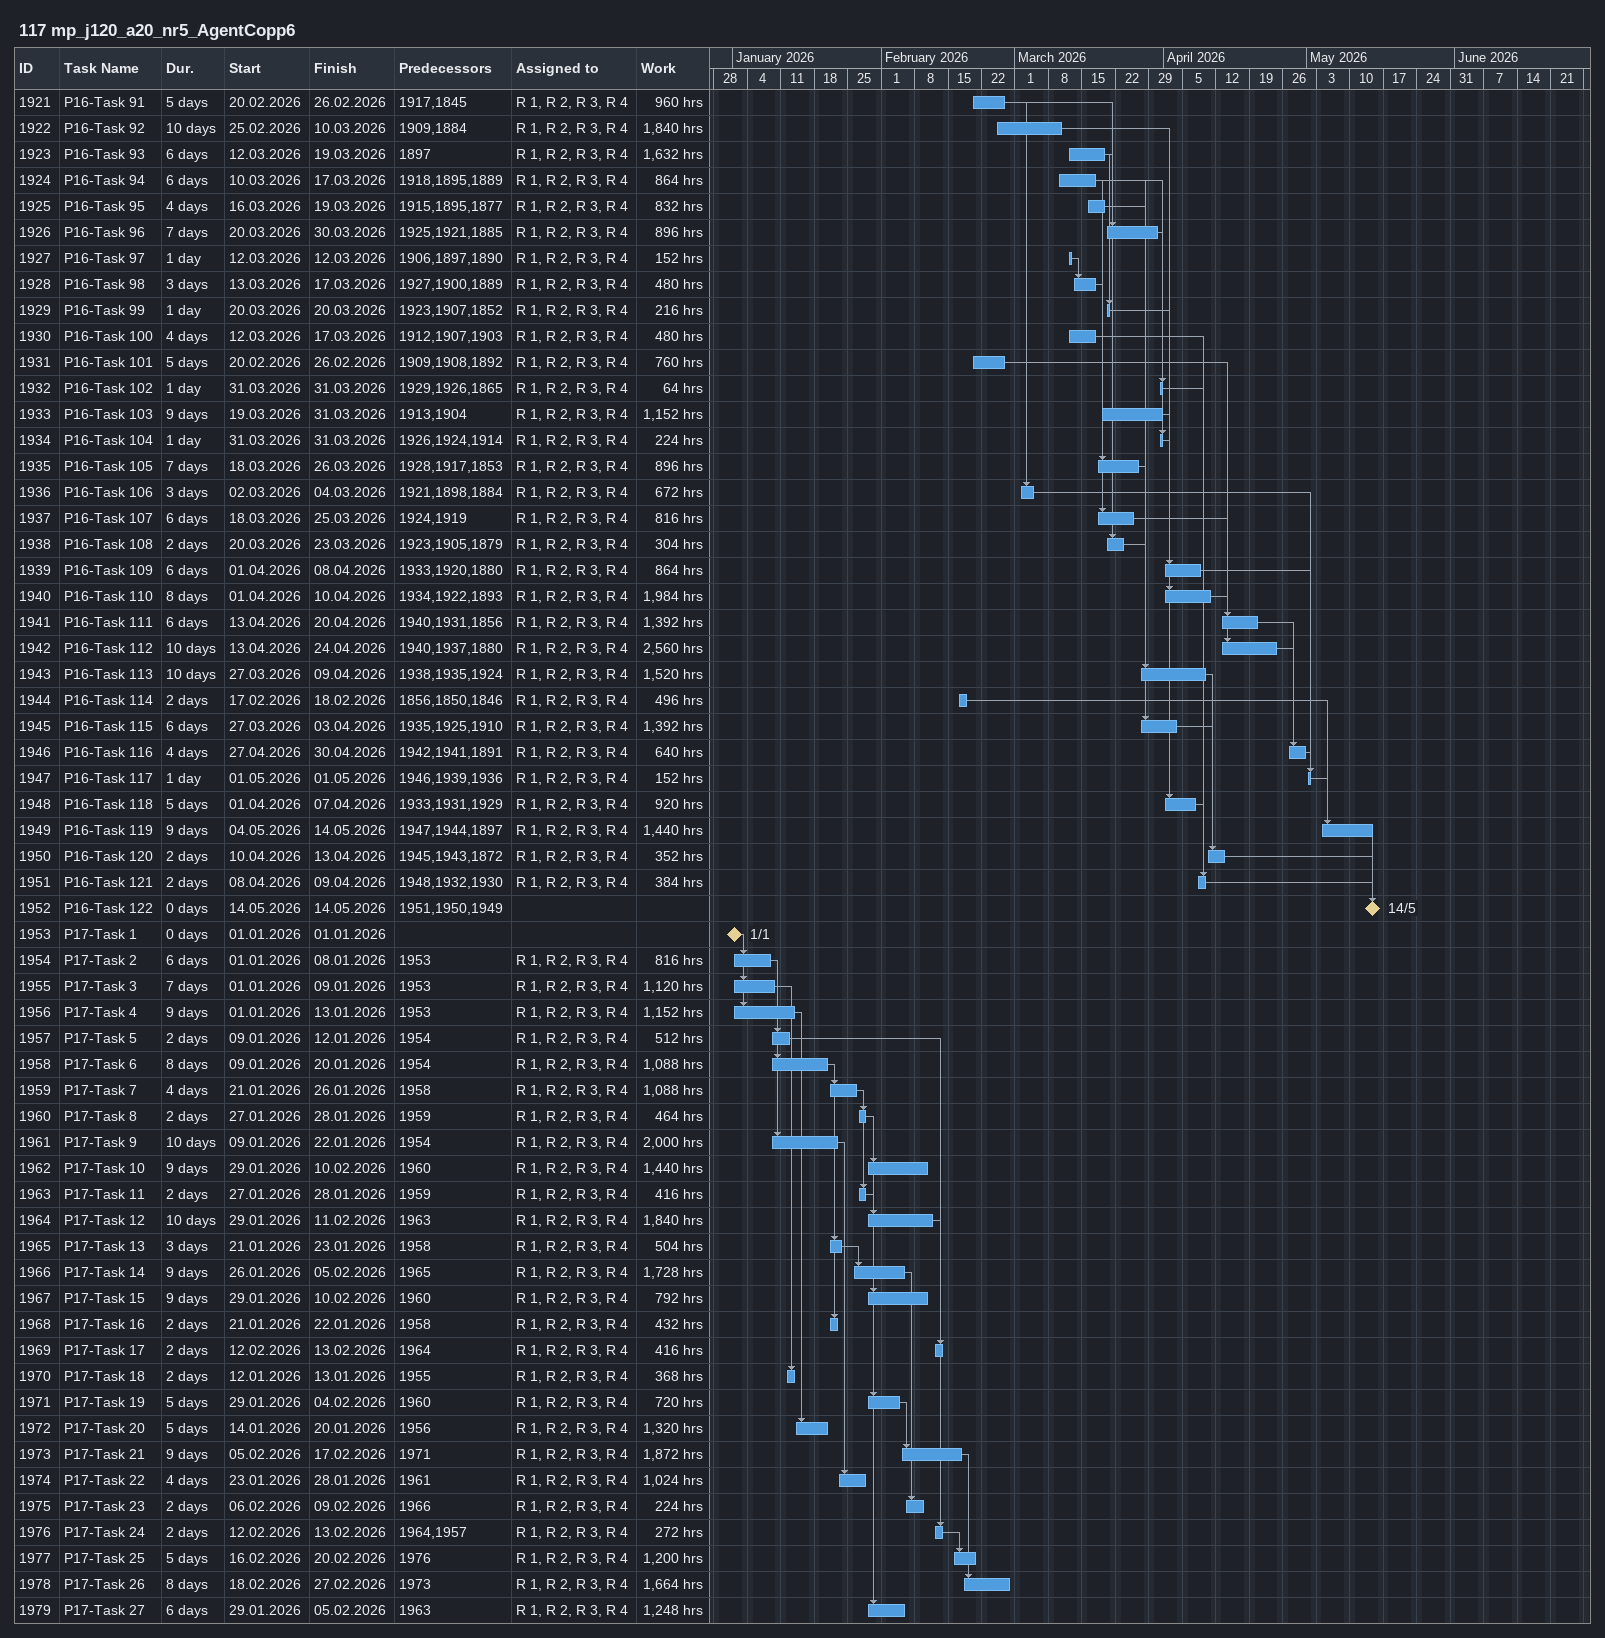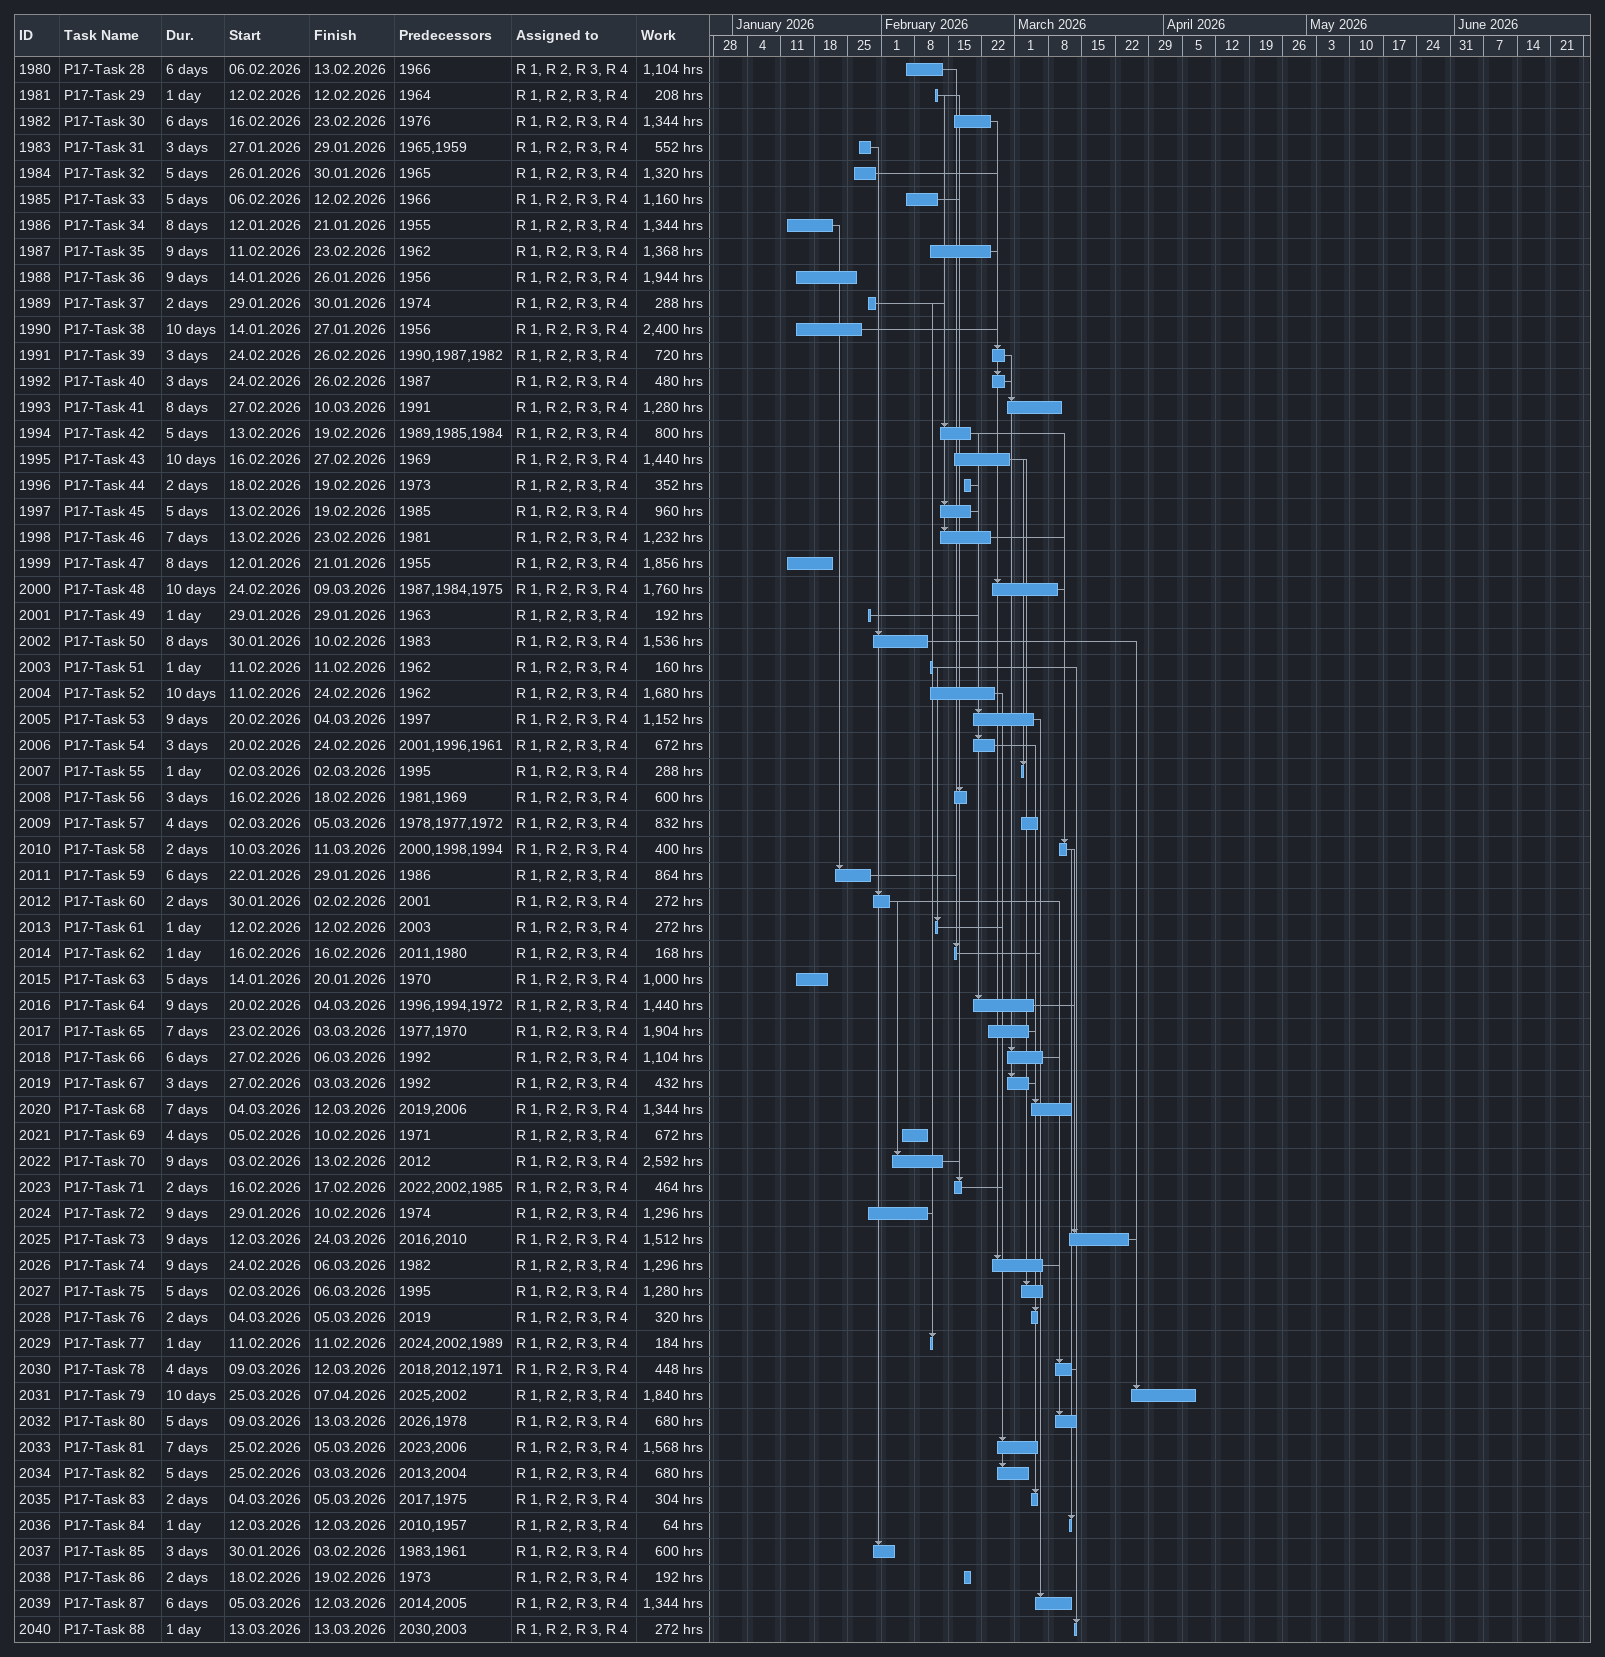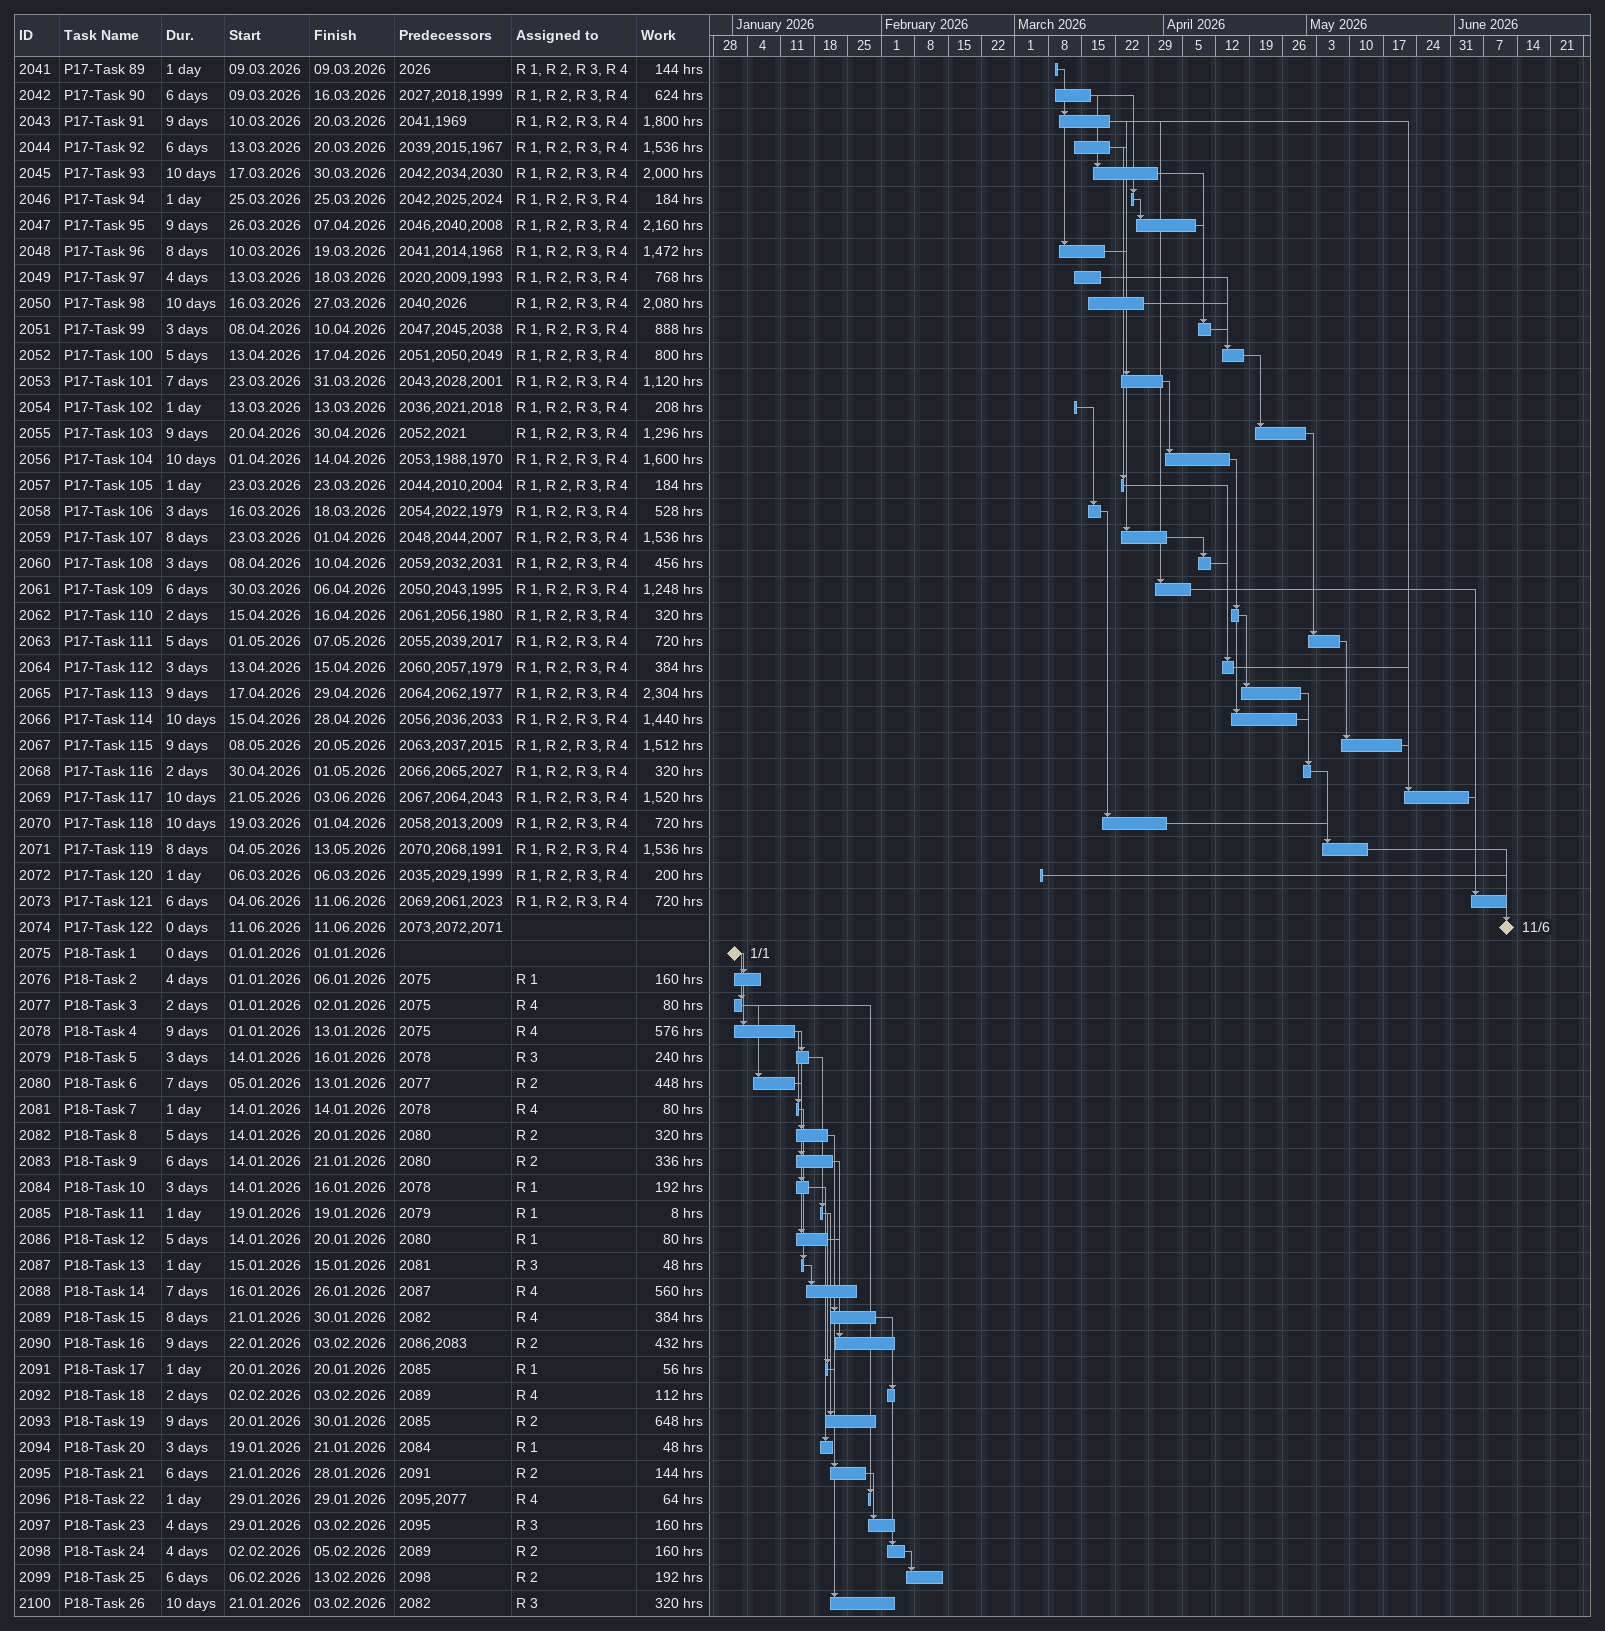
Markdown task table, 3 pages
117 mp_j120_a20_nr5_AgentCopp6

| ID | Task | Duration | Start | Finish | Predecessors | Resources | Work (h) |
|---|---|---|---|---|---|---|---|
| 1921 | P16-Task 91 | 5d | 2026-02-20 | 2026-02-26 | 1917, 1845 | R 1, R 2, R 3, R 4 | 960 |
| 1922 | P16-Task 92 | 10d | 2026-02-25 | 2026-03-10 | 1909, 1884 | R 1, R 2, R 3, R 4 | 1840 |
| 1923 | P16-Task 93 | 6d | 2026-03-12 | 2026-03-19 | 1897 | R 1, R 2, R 3, R 4 | 1632 |
| 1924 | P16-Task 94 | 6d | 2026-03-10 | 2026-03-17 | 1918, 1895, 1889 | R 1, R 2, R 3, R 4 | 864 |
| 1925 | P16-Task 95 | 4d | 2026-03-16 | 2026-03-19 | 1915, 1895, 1877 | R 1, R 2, R 3, R 4 | 832 |
| 1926 | P16-Task 96 | 7d | 2026-03-20 | 2026-03-30 | 1925, 1921, 1885 | R 1, R 2, R 3, R 4 | 896 |
| 1927 | P16-Task 97 | 1d | 2026-03-12 | 2026-03-12 | 1906, 1897, 1890 | R 1, R 2, R 3, R 4 | 152 |
| 1928 | P16-Task 98 | 3d | 2026-03-13 | 2026-03-17 | 1927, 1900, 1889 | R 1, R 2, R 3, R 4 | 480 |
| 1929 | P16-Task 99 | 1d | 2026-03-20 | 2026-03-20 | 1923, 1907, 1852 | R 1, R 2, R 3, R 4 | 216 |
| 1930 | P16-Task 100 | 4d | 2026-03-12 | 2026-03-17 | 1912, 1907, 1903 | R 1, R 2, R 3, R 4 | 480 |
| 1931 | P16-Task 101 | 5d | 2026-02-20 | 2026-02-26 | 1909, 1908, 1892 | R 1, R 2, R 3, R 4 | 760 |
| 1932 | P16-Task 102 | 1d | 2026-03-31 | 2026-03-31 | 1929, 1926, 1865 | R 1, R 2, R 3, R 4 | 64 |
| 1933 | P16-Task 103 | 9d | 2026-03-19 | 2026-03-31 | 1913, 1904 | R 1, R 2, R 3, R 4 | 1152 |
| 1934 | P16-Task 104 | 1d | 2026-03-31 | 2026-03-31 | 1926, 1924, 1914 | R 1, R 2, R 3, R 4 | 224 |
| 1935 | P16-Task 105 | 7d | 2026-03-18 | 2026-03-26 | 1928, 1917, 1853 | R 1, R 2, R 3, R 4 | 896 |
| 1936 | P16-Task 106 | 3d | 2026-03-02 | 2026-03-04 | 1921, 1898, 1884 | R 1, R 2, R 3, R 4 | 672 |
| 1937 | P16-Task 107 | 6d | 2026-03-18 | 2026-03-25 | 1924, 1919 | R 1, R 2, R 3, R 4 | 816 |
| 1938 | P16-Task 108 | 2d | 2026-03-20 | 2026-03-23 | 1923, 1905, 1879 | R 1, R 2, R 3, R 4 | 304 |
| 1939 | P16-Task 109 | 6d | 2026-04-01 | 2026-04-08 | 1933, 1920, 1880 | R 1, R 2, R 3, R 4 | 864 |
| 1940 | P16-Task 110 | 8d | 2026-04-01 | 2026-04-10 | 1934, 1922, 1893 | R 1, R 2, R 3, R 4 | 1984 |
| 1941 | P16-Task 111 | 6d | 2026-04-13 | 2026-04-20 | 1940, 1931, 1856 | R 1, R 2, R 3, R 4 | 1392 |
| 1942 | P16-Task 112 | 10d | 2026-04-13 | 2026-04-24 | 1940, 1937, 1880 | R 1, R 2, R 3, R 4 | 2560 |
| 1943 | P16-Task 113 | 10d | 2026-03-27 | 2026-04-09 | 1938, 1935, 1924 | R 1, R 2, R 3, R 4 | 1520 |
| 1944 | P16-Task 114 | 2d | 2026-02-17 | 2026-02-18 | 1856, 1850, 1846 | R 1, R 2, R 3, R 4 | 496 |
| 1945 | P16-Task 115 | 6d | 2026-03-27 | 2026-04-03 | 1935, 1925, 1910 | R 1, R 2, R 3, R 4 | 1392 |
| 1946 | P16-Task 116 | 4d | 2026-04-27 | 2026-04-30 | 1942, 1941, 1891 | R 1, R 2, R 3, R 4 | 640 |
| 1947 | P16-Task 117 | 1d | 2026-05-01 | 2026-05-01 | 1946, 1939, 1936 | R 1, R 2, R 3, R 4 | 152 |
| 1948 | P16-Task 118 | 5d | 2026-04-01 | 2026-04-07 | 1933, 1931, 1929 | R 1, R 2, R 3, R 4 | 920 |
| 1949 | P16-Task 119 | 9d | 2026-05-04 | 2026-05-14 | 1947, 1944, 1897 | R 1, R 2, R 3, R 4 | 1440 |
| 1950 | P16-Task 120 | 2d | 2026-04-10 | 2026-04-13 | 1945, 1943, 1872 | R 1, R 2, R 3, R 4 | 352 |
| 1951 | P16-Task 121 | 2d | 2026-04-08 | 2026-04-09 | 1948, 1932, 1930 | R 1, R 2, R 3, R 4 | 384 |
| 1952 | P16-Task 122 | 0d | 2026-05-14 | 2026-05-14 | 1951, 1950, 1949 |  |  |
| 1953 | P17-Task 1 | 0d | 2026-01-01 | 2026-01-01 |  |  |  |
| 1954 | P17-Task 2 | 6d | 2026-01-01 | 2026-01-08 | 1953 | R 1, R 2, R 3, R 4 | 816 |
| 1955 | P17-Task 3 | 7d | 2026-01-01 | 2026-01-09 | 1953 | R 1, R 2, R 3, R 4 | 1120 |
| 1956 | P17-Task 4 | 9d | 2026-01-01 | 2026-01-13 | 1953 | R 1, R 2, R 3, R 4 | 1152 |
| 1957 | P17-Task 5 | 2d | 2026-01-09 | 2026-01-12 | 1954 | R 1, R 2, R 3, R 4 | 512 |
| 1958 | P17-Task 6 | 8d | 2026-01-09 | 2026-01-20 | 1954 | R 1, R 2, R 3, R 4 | 1088 |
| 1959 | P17-Task 7 | 4d | 2026-01-21 | 2026-01-26 | 1958 | R 1, R 2, R 3, R 4 | 1088 |
| 1960 | P17-Task 8 | 2d | 2026-01-27 | 2026-01-28 | 1959 | R 1, R 2, R 3, R 4 | 464 |
| 1961 | P17-Task 9 | 10d | 2026-01-09 | 2026-01-22 | 1954 | R 1, R 2, R 3, R 4 | 2000 |
| 1962 | P17-Task 10 | 9d | 2026-01-29 | 2026-02-10 | 1960 | R 1, R 2, R 3, R 4 | 1440 |
| 1963 | P17-Task 11 | 2d | 2026-01-27 | 2026-01-28 | 1959 | R 1, R 2, R 3, R 4 | 416 |
| 1964 | P17-Task 12 | 10d | 2026-01-29 | 2026-02-11 | 1963 | R 1, R 2, R 3, R 4 | 1840 |
| 1965 | P17-Task 13 | 3d | 2026-01-21 | 2026-01-23 | 1958 | R 1, R 2, R 3, R 4 | 504 |
| 1966 | P17-Task 14 | 9d | 2026-01-26 | 2026-02-05 | 1965 | R 1, R 2, R 3, R 4 | 1728 |
| 1967 | P17-Task 15 | 9d | 2026-01-29 | 2026-02-10 | 1960 | R 1, R 2, R 3, R 4 | 792 |
| 1968 | P17-Task 16 | 2d | 2026-01-21 | 2026-01-22 | 1958 | R 1, R 2, R 3, R 4 | 432 |
| 1969 | P17-Task 17 | 2d | 2026-02-12 | 2026-02-13 | 1964 | R 1, R 2, R 3, R 4 | 416 |
| 1970 | P17-Task 18 | 2d | 2026-01-12 | 2026-01-13 | 1955 | R 1, R 2, R 3, R 4 | 368 |
| 1971 | P17-Task 19 | 5d | 2026-01-29 | 2026-02-04 | 1960 | R 1, R 2, R 3, R 4 | 720 |
| 1972 | P17-Task 20 | 5d | 2026-01-14 | 2026-01-20 | 1956 | R 1, R 2, R 3, R 4 | 1320 |
| 1973 | P17-Task 21 | 9d | 2026-02-05 | 2026-02-17 | 1971 | R 1, R 2, R 3, R 4 | 1872 |
| 1974 | P17-Task 22 | 4d | 2026-01-23 | 2026-01-28 | 1961 | R 1, R 2, R 3, R 4 | 1024 |
| 1975 | P17-Task 23 | 2d | 2026-02-06 | 2026-02-09 | 1966 | R 1, R 2, R 3, R 4 | 224 |
| 1976 | P17-Task 24 | 2d | 2026-02-12 | 2026-02-13 | 1964, 1957 | R 1, R 2, R 3, R 4 | 272 |
| 1977 | P17-Task 25 | 5d | 2026-02-16 | 2026-02-20 | 1976 | R 1, R 2, R 3, R 4 | 1200 |
| 1978 | P17-Task 26 | 8d | 2026-02-18 | 2026-02-27 | 1973 | R 1, R 2, R 3, R 4 | 1664 |
| 1979 | P17-Task 27 | 6d | 2026-01-29 | 2026-02-05 | 1963 | R 1, R 2, R 3, R 4 | 1248 |
| 1980 | P17-Task 28 | 6d | 2026-02-06 | 2026-02-13 | 1966 | R 1, R 2, R 3, R 4 | 1104 |
| 1981 | P17-Task 29 | 1d | 2026-02-12 | 2026-02-12 | 1964 | R 1, R 2, R 3, R 4 | 208 |
| 1982 | P17-Task 30 | 6d | 2026-02-16 | 2026-02-23 | 1976 | R 1, R 2, R 3, R 4 | 1344 |
| 1983 | P17-Task 31 | 3d | 2026-01-27 | 2026-01-29 | 1965, 1959 | R 1, R 2, R 3, R 4 | 552 |
| 1984 | P17-Task 32 | 5d | 2026-01-26 | 2026-01-30 | 1965 | R 1, R 2, R 3, R 4 | 1320 |
| 1985 | P17-Task 33 | 5d | 2026-02-06 | 2026-02-12 | 1966 | R 1, R 2, R 3, R 4 | 1160 |
| 1986 | P17-Task 34 | 8d | 2026-01-12 | 2026-01-21 | 1955 | R 1, R 2, R 3, R 4 | 1344 |
| 1987 | P17-Task 35 | 9d | 2026-02-11 | 2026-02-23 | 1962 | R 1, R 2, R 3, R 4 | 1368 |
| 1988 | P17-Task 36 | 9d | 2026-01-14 | 2026-01-26 | 1956 | R 1, R 2, R 3, R 4 | 1944 |
| 1989 | P17-Task 37 | 2d | 2026-01-29 | 2026-01-30 | 1974 | R 1, R 2, R 3, R 4 | 288 |
| 1990 | P17-Task 38 | 10d | 2026-01-14 | 2026-01-27 | 1956 | R 1, R 2, R 3, R 4 | 2400 |
| 1991 | P17-Task 39 | 3d | 2026-02-24 | 2026-02-26 | 1990, 1987, 1982 | R 1, R 2, R 3, R 4 | 720 |
| 1992 | P17-Task 40 | 3d | 2026-02-24 | 2026-02-26 | 1987 | R 1, R 2, R 3, R 4 | 480 |
| 1993 | P17-Task 41 | 8d | 2026-02-27 | 2026-03-10 | 1991 | R 1, R 2, R 3, R 4 | 1280 |
| 1994 | P17-Task 42 | 5d | 2026-02-13 | 2026-02-19 | 1989, 1985, 1984 | R 1, R 2, R 3, R 4 | 800 |
| 1995 | P17-Task 43 | 10d | 2026-02-16 | 2026-02-27 | 1969 | R 1, R 2, R 3, R 4 | 1440 |
| 1996 | P17-Task 44 | 2d | 2026-02-18 | 2026-02-19 | 1973 | R 1, R 2, R 3, R 4 | 352 |
| 1997 | P17-Task 45 | 5d | 2026-02-13 | 2026-02-19 | 1985 | R 1, R 2, R 3, R 4 | 960 |
| 1998 | P17-Task 46 | 7d | 2026-02-13 | 2026-02-23 | 1981 | R 1, R 2, R 3, R 4 | 1232 |
| 1999 | P17-Task 47 | 8d | 2026-01-12 | 2026-01-21 | 1955 | R 1, R 2, R 3, R 4 | 1856 |
| 2000 | P17-Task 48 | 10d | 2026-02-24 | 2026-03-09 | 1987, 1984, 1975 | R 1, R 2, R 3, R 4 | 1760 |
| 2001 | P17-Task 49 | 1d | 2026-01-29 | 2026-01-29 | 1963 | R 1, R 2, R 3, R 4 | 192 |
| 2002 | P17-Task 50 | 8d | 2026-01-30 | 2026-02-10 | 1983 | R 1, R 2, R 3, R 4 | 1536 |
| 2003 | P17-Task 51 | 1d | 2026-02-11 | 2026-02-11 | 1962 | R 1, R 2, R 3, R 4 | 160 |
| 2004 | P17-Task 52 | 10d | 2026-02-11 | 2026-02-24 | 1962 | R 1, R 2, R 3, R 4 | 1680 |
| 2005 | P17-Task 53 | 9d | 2026-02-20 | 2026-03-04 | 1997 | R 1, R 2, R 3, R 4 | 1152 |
| 2006 | P17-Task 54 | 3d | 2026-02-20 | 2026-02-24 | 2001, 1996, 1961 | R 1, R 2, R 3, R 4 | 672 |
| 2007 | P17-Task 55 | 1d | 2026-03-02 | 2026-03-02 | 1995 | R 1, R 2, R 3, R 4 | 288 |
| 2008 | P17-Task 56 | 3d | 2026-02-16 | 2026-02-18 | 1981, 1969 | R 1, R 2, R 3, R 4 | 600 |
| 2009 | P17-Task 57 | 4d | 2026-03-02 | 2026-03-05 | 1978, 1977, 1972 | R 1, R 2, R 3, R 4 | 832 |
| 2010 | P17-Task 58 | 2d | 2026-03-10 | 2026-03-11 | 2000, 1998, 1994 | R 1, R 2, R 3, R 4 | 400 |
| 2011 | P17-Task 59 | 6d | 2026-01-22 | 2026-01-29 | 1986 | R 1, R 2, R 3, R 4 | 864 |
| 2012 | P17-Task 60 | 2d | 2026-01-30 | 2026-02-02 | 2001 | R 1, R 2, R 3, R 4 | 272 |
| 2013 | P17-Task 61 | 1d | 2026-02-12 | 2026-02-12 | 2003 | R 1, R 2, R 3, R 4 | 272 |
| 2014 | P17-Task 62 | 1d | 2026-02-16 | 2026-02-16 | 2011, 1980 | R 1, R 2, R 3, R 4 | 168 |
| 2015 | P17-Task 63 | 5d | 2026-01-14 | 2026-01-20 | 1970 | R 1, R 2, R 3, R 4 | 1000 |
| 2016 | P17-Task 64 | 9d | 2026-02-20 | 2026-03-04 | 1996, 1994, 1972 | R 1, R 2, R 3, R 4 | 1440 |
| 2017 | P17-Task 65 | 7d | 2026-02-23 | 2026-03-03 | 1977, 1970 | R 1, R 2, R 3, R 4 | 1904 |
| 2018 | P17-Task 66 | 6d | 2026-02-27 | 2026-03-06 | 1992 | R 1, R 2, R 3, R 4 | 1104 |
| 2019 | P17-Task 67 | 3d | 2026-02-27 | 2026-03-03 | 1992 | R 1, R 2, R 3, R 4 | 432 |
| 2020 | P17-Task 68 | 7d | 2026-03-04 | 2026-03-12 | 2019, 2006 | R 1, R 2, R 3, R 4 | 1344 |
| 2021 | P17-Task 69 | 4d | 2026-02-05 | 2026-02-10 | 1971 | R 1, R 2, R 3, R 4 | 672 |
| 2022 | P17-Task 70 | 9d | 2026-02-03 | 2026-02-13 | 2012 | R 1, R 2, R 3, R 4 | 2592 |
| 2023 | P17-Task 71 | 2d | 2026-02-16 | 2026-02-17 | 2022, 2002, 1985 | R 1, R 2, R 3, R 4 | 464 |
| 2024 | P17-Task 72 | 9d | 2026-01-29 | 2026-02-10 | 1974 | R 1, R 2, R 3, R 4 | 1296 |
| 2025 | P17-Task 73 | 9d | 2026-03-12 | 2026-03-24 | 2016, 2010 | R 1, R 2, R 3, R 4 | 1512 |
| 2026 | P17-Task 74 | 9d | 2026-02-24 | 2026-03-06 | 1982 | R 1, R 2, R 3, R 4 | 1296 |
| 2027 | P17-Task 75 | 5d | 2026-03-02 | 2026-03-06 | 1995 | R 1, R 2, R 3, R 4 | 1280 |
| 2028 | P17-Task 76 | 2d | 2026-03-04 | 2026-03-05 | 2019 | R 1, R 2, R 3, R 4 | 320 |
| 2029 | P17-Task 77 | 1d | 2026-02-11 | 2026-02-11 | 2024, 2002, 1989 | R 1, R 2, R 3, R 4 | 184 |
| 2030 | P17-Task 78 | 4d | 2026-03-09 | 2026-03-12 | 2018, 2012, 1971 | R 1, R 2, R 3, R 4 | 448 |
| 2031 | P17-Task 79 | 10d | 2026-03-25 | 2026-04-07 | 2025, 2002 | R 1, R 2, R 3, R 4 | 1840 |
| 2032 | P17-Task 80 | 5d | 2026-03-09 | 2026-03-13 | 2026, 1978 | R 1, R 2, R 3, R 4 | 680 |
| 2033 | P17-Task 81 | 7d | 2026-02-25 | 2026-03-05 | 2023, 2006 | R 1, R 2, R 3, R 4 | 1568 |
| 2034 | P17-Task 82 | 5d | 2026-02-25 | 2026-03-03 | 2013, 2004 | R 1, R 2, R 3, R 4 | 680 |
| 2035 | P17-Task 83 | 2d | 2026-03-04 | 2026-03-05 | 2017, 1975 | R 1, R 2, R 3, R 4 | 304 |
| 2036 | P17-Task 84 | 1d | 2026-03-12 | 2026-03-12 | 2010, 1957 | R 1, R 2, R 3, R 4 | 64 |
| 2037 | P17-Task 85 | 3d | 2026-01-30 | 2026-02-03 | 1983, 1961 | R 1, R 2, R 3, R 4 | 600 |
| 2038 | P17-Task 86 | 2d | 2026-02-18 | 2026-02-19 | 1973 | R 1, R 2, R 3, R 4 | 192 |
| 2039 | P17-Task 87 | 6d | 2026-03-05 | 2026-03-12 | 2014, 2005 | R 1, R 2, R 3, R 4 | 1344 |
| 2040 | P17-Task 88 | 1d | 2026-03-13 | 2026-03-13 | 2030, 2003 | R 1, R 2, R 3, R 4 | 272 |
| 2041 | P17-Task 89 | 1d | 2026-03-09 | 2026-03-09 | 2026 | R 1, R 2, R 3, R 4 | 144 |
| 2042 | P17-Task 90 | 6d | 2026-03-09 | 2026-03-16 | 2027, 2018, 1999 | R 1, R 2, R 3, R 4 | 624 |
| 2043 | P17-Task 91 | 9d | 2026-03-10 | 2026-03-20 | 2041, 1969 | R 1, R 2, R 3, R 4 | 1800 |
| 2044 | P17-Task 92 | 6d | 2026-03-13 | 2026-03-20 | 2039, 2015, 1967 | R 1, R 2, R 3, R 4 | 1536 |
| 2045 | P17-Task 93 | 10d | 2026-03-17 | 2026-03-30 | 2042, 2034, 2030 | R 1, R 2, R 3, R 4 | 2000 |
| 2046 | P17-Task 94 | 1d | 2026-03-25 | 2026-03-25 | 2042, 2025, 2024 | R 1, R 2, R 3, R 4 | 184 |
| 2047 | P17-Task 95 | 9d | 2026-03-26 | 2026-04-07 | 2046, 2040, 2008 | R 1, R 2, R 3, R 4 | 2160 |
| 2048 | P17-Task 96 | 8d | 2026-03-10 | 2026-03-19 | 2041, 2014, 1968 | R 1, R 2, R 3, R 4 | 1472 |
| 2049 | P17-Task 97 | 4d | 2026-03-13 | 2026-03-18 | 2020, 2009, 1993 | R 1, R 2, R 3, R 4 | 768 |
| 2050 | P17-Task 98 | 10d | 2026-03-16 | 2026-03-27 | 2040, 2026 | R 1, R 2, R 3, R 4 | 2080 |
| 2051 | P17-Task 99 | 3d | 2026-04-08 | 2026-04-10 | 2047, 2045, 2038 | R 1, R 2, R 3, R 4 | 888 |
| 2052 | P17-Task 100 | 5d | 2026-04-13 | 2026-04-17 | 2051, 2050, 2049 | R 1, R 2, R 3, R 4 | 800 |
| 2053 | P17-Task 101 | 7d | 2026-03-23 | 2026-03-31 | 2043, 2028, 2001 | R 1, R 2, R 3, R 4 | 1120 |
| 2054 | P17-Task 102 | 1d | 2026-03-13 | 2026-03-13 | 2036, 2021, 2018 | R 1, R 2, R 3, R 4 | 208 |
| 2055 | P17-Task 103 | 9d | 2026-04-20 | 2026-04-30 | 2052, 2021 | R 1, R 2, R 3, R 4 | 1296 |
| 2056 | P17-Task 104 | 10d | 2026-04-01 | 2026-04-14 | 2053, 1988, 1970 | R 1, R 2, R 3, R 4 | 1600 |
| 2057 | P17-Task 105 | 1d | 2026-03-23 | 2026-03-23 | 2044, 2010, 2004 | R 1, R 2, R 3, R 4 | 184 |
| 2058 | P17-Task 106 | 3d | 2026-03-16 | 2026-03-18 | 2054, 2022, 1979 | R 1, R 2, R 3, R 4 | 528 |
| 2059 | P17-Task 107 | 8d | 2026-03-23 | 2026-04-01 | 2048, 2044, 2007 | R 1, R 2, R 3, R 4 | 1536 |
| 2060 | P17-Task 108 | 3d | 2026-04-08 | 2026-04-10 | 2059, 2032, 2031 | R 1, R 2, R 3, R 4 | 456 |
| 2061 | P17-Task 109 | 6d | 2026-03-30 | 2026-04-06 | 2050, 2043, 1995 | R 1, R 2, R 3, R 4 | 1248 |
| 2062 | P17-Task 110 | 2d | 2026-04-15 | 2026-04-16 | 2061, 2056, 1980 | R 1, R 2, R 3, R 4 | 320 |
| 2063 | P17-Task 111 | 5d | 2026-05-01 | 2026-05-07 | 2055, 2039, 2017 | R 1, R 2, R 3, R 4 | 720 |
| 2064 | P17-Task 112 | 3d | 2026-04-13 | 2026-04-15 | 2060, 2057, 1979 | R 1, R 2, R 3, R 4 | 384 |
| 2065 | P17-Task 113 | 9d | 2026-04-17 | 2026-04-29 | 2064, 2062, 1977 | R 1, R 2, R 3, R 4 | 2304 |
| 2066 | P17-Task 114 | 10d | 2026-04-15 | 2026-04-28 | 2056, 2036, 2033 | R 1, R 2, R 3, R 4 | 1440 |
| 2067 | P17-Task 115 | 9d | 2026-05-08 | 2026-05-20 | 2063, 2037, 2015 | R 1, R 2, R 3, R 4 | 1512 |
| 2068 | P17-Task 116 | 2d | 2026-04-30 | 2026-05-01 | 2066, 2065, 2027 | R 1, R 2, R 3, R 4 | 320 |
| 2069 | P17-Task 117 | 10d | 2026-05-21 | 2026-06-03 | 2067, 2064, 2043 | R 1, R 2, R 3, R 4 | 1520 |
| 2070 | P17-Task 118 | 10d | 2026-03-19 | 2026-04-01 | 2058, 2013, 2009 | R 1, R 2, R 3, R 4 | 720 |
| 2071 | P17-Task 119 | 8d | 2026-05-04 | 2026-05-13 | 2070, 2068, 1991 | R 1, R 2, R 3, R 4 | 1536 |
| 2072 | P17-Task 120 | 1d | 2026-03-06 | 2026-03-06 | 2035, 2029, 1999 | R 1, R 2, R 3, R 4 | 200 |
| 2073 | P17-Task 121 | 6d | 2026-06-04 | 2026-06-11 | 2069, 2061, 2023 | R 1, R 2, R 3, R 4 | 720 |
| 2074 | P17-Task 122 | 0d | 2026-06-11 | 2026-06-11 | 2073, 2072, 2071 |  |  |
| 2075 | P18-Task 1 | 0d | 2026-01-01 | 2026-01-01 |  |  |  |
| 2076 | P18-Task 2 | 4d | 2026-01-01 | 2026-01-06 | 2075 | R 1 | 160 |
| 2077 | P18-Task 3 | 2d | 2026-01-01 | 2026-01-02 | 2075 | R 4 | 80 |
| 2078 | P18-Task 4 | 9d | 2026-01-01 | 2026-01-13 | 2075 | R 4 | 576 |
| 2079 | P18-Task 5 | 3d | 2026-01-14 | 2026-01-16 | 2078 | R 3 | 240 |
| 2080 | P18-Task 6 | 7d | 2026-01-05 | 2026-01-13 | 2077 | R 2 | 448 |
| 2081 | P18-Task 7 | 1d | 2026-01-14 | 2026-01-14 | 2078 | R 4 | 80 |
| 2082 | P18-Task 8 | 5d | 2026-01-14 | 2026-01-20 | 2080 | R 2 | 320 |
| 2083 | P18-Task 9 | 6d | 2026-01-14 | 2026-01-21 | 2080 | R 2 | 336 |
| 2084 | P18-Task 10 | 3d | 2026-01-14 | 2026-01-16 | 2078 | R 1 | 192 |
| 2085 | P18-Task 11 | 1d | 2026-01-19 | 2026-01-19 | 2079 | R 1 | 8 |
| 2086 | P18-Task 12 | 5d | 2026-01-14 | 2026-01-20 | 2080 | R 1 | 80 |
| 2087 | P18-Task 13 | 1d | 2026-01-15 | 2026-01-15 | 2081 | R 3 | 48 |
| 2088 | P18-Task 14 | 7d | 2026-01-16 | 2026-01-26 | 2087 | R 4 | 560 |
| 2089 | P18-Task 15 | 8d | 2026-01-21 | 2026-01-30 | 2082 | R 4 | 384 |
| 2090 | P18-Task 16 | 9d | 2026-01-22 | 2026-02-03 | 2086, 2083 | R 2 | 432 |
| 2091 | P18-Task 17 | 1d | 2026-01-20 | 2026-01-20 | 2085 | R 1 | 56 |
| 2092 | P18-Task 18 | 2d | 2026-02-02 | 2026-02-03 | 2089 | R 4 | 112 |
| 2093 | P18-Task 19 | 9d | 2026-01-20 | 2026-01-30 | 2085 | R 2 | 648 |
| 2094 | P18-Task 20 | 3d | 2026-01-19 | 2026-01-21 | 2084 | R 1 | 48 |
| 2095 | P18-Task 21 | 6d | 2026-01-21 | 2026-01-28 | 2091 | R 2 | 144 |
| 2096 | P18-Task 22 | 1d | 2026-01-29 | 2026-01-29 | 2095, 2077 | R 4 | 64 |
| 2097 | P18-Task 23 | 4d | 2026-01-29 | 2026-02-03 | 2095 | R 3 | 160 |
| 2098 | P18-Task 24 | 4d | 2026-02-02 | 2026-02-05 | 2089 | R 2 | 160 |
| 2099 | P18-Task 25 | 6d | 2026-02-06 | 2026-02-13 | 2098 | R 2 | 192 |
| 2100 | P18-Task 26 | 10d | 2026-01-21 | 2026-02-03 | 2082 | R 3 | 320 |
